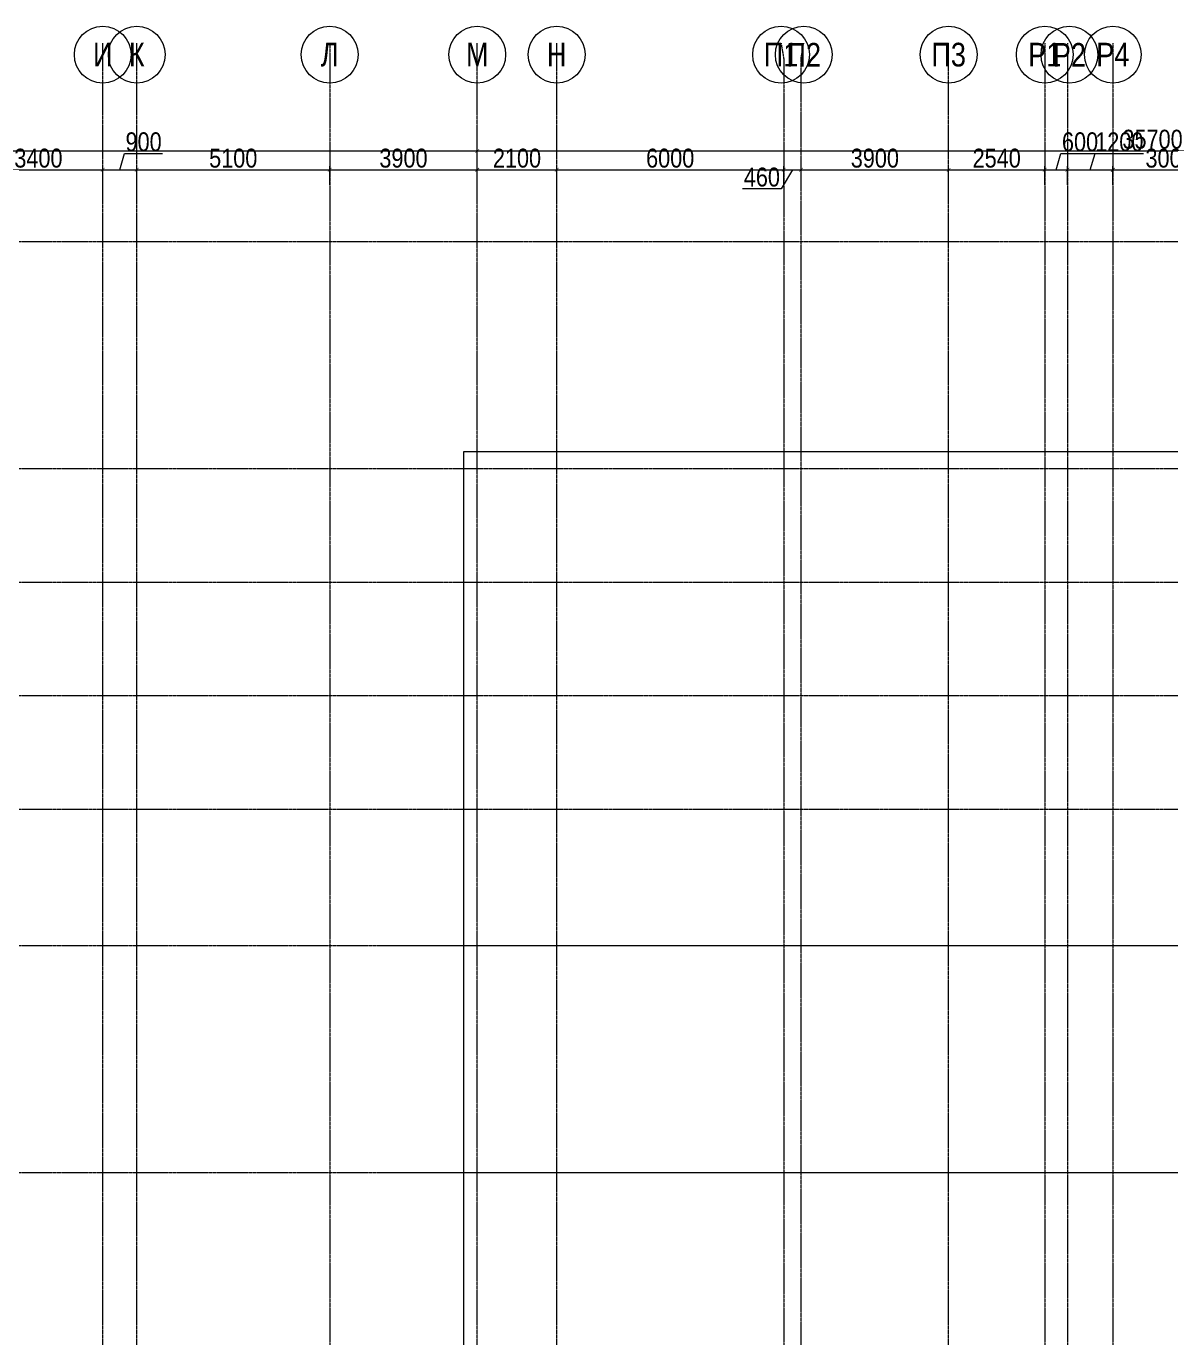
# Model space of a CAD drawing. Header units: millimetres. Extents: x 538266 to 1167394, y 114608 to 637157.
# Drawn here: x 854816 to 885070, y 228143 to 262802 of the extents above; entities that cross this region are included whole.
import ezdxf
from ezdxf.enums import TextEntityAlignment as Align

# ---------------------------------------------------------------- set-up
doc = ezdxf.new("R2010")
doc.units = ezdxf.units.MM
doc.linetypes.add('CENTER2', pattern=[28.575, 19.05, -3.175, 3.175, -3.175])
doc.linetypes.add('DASHED', pattern=[19.05, 12.7, -6.35])
doc.layers.get('Defpoints').update_dxf_attribs({"color": 140})
doc.layers.add('АР_Делит', color=120, linetype='Continuous', lineweight=0, plot=False)
doc.layers.add('РД_Оси_100', color=7, linetype='Continuous', lineweight=0, true_color=0x525252)
doc.layers.add('РД_Оси_размер', color=8, linetype='Continuous', lineweight=0)
doc.styles.add('style1', font='ARIALN.TTF')
doc.styles.add('ккк', font='isocpeur.ttf', dxfattribs={"width": 0.85, "oblique": 15})
doc.dimstyles.new('Dim100_ареал', dxfattribs={"dimscale": 100, "dimtxt": 2.5, "dimasz": 1, "dimexe": 1, "dimexo": 1, "dimgap": 0.5, "dimtad": 1, "dimzin": 12, "dimdsep": 46, "dimtxsty": 'style1', "dimblk": 'ARCHTICK', "dimcen": 1, "dimdle": 1, "dimclrd": 256, "dimclre": 256, "dimaunit": 1, "dimadec": 0, "dimazin": 3, "dimtfac": 1, "dimtmove": 1, "dimatfit": 3, "dimldrblk": 'OPEN30', "dimfxl": 4, "dimfxlon": 1, "dimtolj": 1, "dimtzin": 0, "dimlwd": 9, "dimlwe": 9, "dimarcsym": 0})

# ---------------------------------------------------------------- blocks, each defined once
blk = doc.blocks.new('A-iden')
at = {"linetype": 'Continuous', "lineweight": 5}
blk.add_circle((0, -4), 3, dxfattribs=at)
at = {"color": 0, "linetype": 'Continuous', "lineweight": 20, "style": 'ккк', "width": 0.85}
blk.add_attdef('ID', text='', height=8, dxfattribs=at).set_placement((0.31, -3.85), align=Align.MIDDLE_CENTER)
blk = doc.blocks.new('_ArchTick')
at = {"color": 0, "linetype": 'ByBlock', "const_width": 0.15}
blk.add_lwpolyline([(-0.5, -0.5), (0.5, 0.5)], dxfattribs=at)
blk = doc.blocks.new('*D1007')
at = {"layer": 'Defpoints', "color": 0, "transparency": 16777216}
for p in [(37500, 137095), (0, 135095), (37500, 135095)]:
    blk.add_point(p, dxfattribs=at)
at = {"layer": 'РД_Оси_размер', "lineweight": 9, "transparency": 16777216}
for p, q in [((-100, 137095), (37600, 137095)), ((0, 136695), (0, 137195)), ((37500, 136695), (37500, 137195))]:
    blk.add_line(p, q, dxfattribs=at)
at = {"layer": 'РД_Оси_размер', "lineweight": 9, "transparency": 16777216, "xscale": 100, "yscale": 100, "zscale": 100, "rotation": 180}
blk.add_blockref('_ArchTick', (0, 137095), dxfattribs=at)
at = {"layer": 'РД_Оси_размер', "lineweight": 9, "transparency": 16777216, "xscale": 100, "yscale": 100, "zscale": 100}
blk.add_blockref('_ArchTick', (37500, 137095), dxfattribs=at)
at = {"layer": 'РД_Оси_размер', "color": 0, "transparency": 16777216, "insert": (18750, 137400), "char_height": 500, "attachment_point": 5, "style": 'style1'}
blk.add_mtext('\\A1;37500', dxfattribs=at)
blk = doc.blocks.new('_Open30')
at = {"color": 0, "linetype": 'ByBlock', "lineweight": -2}
for p, q in [((-1, 0.27), (0, 0)), ((0, 0), (-1, -0.27)), ((0, 0), (-1, 0))]:
    blk.add_line(p, q, dxfattribs=at)
blk = doc.blocks.new('*D1008')
at = {"layer": 'Defpoints', "color": 0, "transparency": 16777216}
for p in [(73200, 137095), (37500, 135095), (73200, 135095)]:
    blk.add_point(p, dxfattribs=at)
at = {"layer": 'РД_Оси_размер', "lineweight": 9, "transparency": 16777216}
for p, q in [((37400, 137095), (73300, 137095)), ((37500, 136695), (37500, 137195)), ((73200, 136695), (73200, 137195))]:
    blk.add_line(p, q, dxfattribs=at)
at = {"layer": 'РД_Оси_размер', "lineweight": 9, "transparency": 16777216, "xscale": 100, "yscale": 100, "zscale": 100, "rotation": 180}
blk.add_blockref('_ArchTick', (37500, 137095), dxfattribs=at)
at = {"layer": 'РД_Оси_размер', "lineweight": 9, "transparency": 16777216, "xscale": 100, "yscale": 100, "zscale": 100}
blk.add_blockref('_ArchTick', (73200, 137095), dxfattribs=at)
at = {"layer": 'РД_Оси_размер', "color": 0, "transparency": 16777216, "insert": (55350, 137400), "char_height": 500, "attachment_point": 5, "style": 'style1'}
blk.add_mtext('\\A1;35700', dxfattribs=at)
blk = doc.blocks.new('*D1022')
at = {"layer": 'Defpoints', "color": 0, "transparency": 16777216}
for p in [(27600, 136595), (24200, 135095), (27600, 135095)]:
    blk.add_point(p, dxfattribs=at)
at = {"layer": 'РД_Оси_размер', "lineweight": 9, "transparency": 16777216}
for p, q in [((24100, 136595), (27700, 136595)), ((24200, 136195), (24200, 136695)), ((27600, 136195), (27600, 136695))]:
    blk.add_line(p, q, dxfattribs=at)
at = {"layer": 'РД_Оси_размер', "lineweight": 9, "transparency": 16777216, "xscale": 100, "yscale": 100, "zscale": 100, "rotation": 180}
blk.add_blockref('_ArchTick', (24200, 136595), dxfattribs=at)
at = {"layer": 'РД_Оси_размер', "lineweight": 9, "transparency": 16777216, "xscale": 100, "yscale": 100, "zscale": 100}
blk.add_blockref('_ArchTick', (27600, 136595), dxfattribs=at)
at = {"layer": 'РД_Оси_размер', "color": 0, "transparency": 16777216, "insert": (25900, 136900), "char_height": 500, "attachment_point": 5, "style": 'style1'}
blk.add_mtext('\\A1;3400', dxfattribs=at)
blk = doc.blocks.new('*D1023')
at = {"layer": 'Defpoints', "color": 0, "transparency": 16777216}
for p in [(28500, 136595), (27600, 135095), (28500, 135095)]:
    blk.add_point(p, dxfattribs=at)
at = {"layer": 'РД_Оси_размер', "lineweight": 9, "transparency": 16777216}
for p, q in [((28050, 136595), (28179, 137025)), ((28179, 137025), (29184, 137025)), ((27500, 136595), (28600, 136595)), ((27600, 136195), (27600, 136695)), ((28500, 136195), (28500, 136695))]:
    blk.add_line(p, q, dxfattribs=at)
at = {"layer": 'РД_Оси_размер', "lineweight": 9, "transparency": 16777216, "xscale": 100, "yscale": 100, "zscale": 100, "rotation": 180}
blk.add_blockref('_ArchTick', (27600, 136595), dxfattribs=at)
at = {"layer": 'РД_Оси_размер', "lineweight": 9, "transparency": 16777216, "xscale": 100, "yscale": 100, "zscale": 100}
blk.add_blockref('_ArchTick', (28500, 136595), dxfattribs=at)
at = {"layer": 'РД_Оси_размер', "color": 0, "transparency": 16777216, "insert": (28681, 137331), "char_height": 500, "attachment_point": 5, "style": 'style1'}
blk.add_mtext('\\A1;900', dxfattribs=at)
blk = doc.blocks.new('*D1024')
at = {"layer": 'Defpoints', "color": 0, "transparency": 16777216}
for p in [(33600, 136595), (28500, 135095), (33600, 135095)]:
    blk.add_point(p, dxfattribs=at)
at = {"layer": 'РД_Оси_размер', "lineweight": 9, "transparency": 16777216}
for p, q in [((28400, 136595), (33700, 136595)), ((28500, 136195), (28500, 136695)), ((33600, 136195), (33600, 136695))]:
    blk.add_line(p, q, dxfattribs=at)
at = {"layer": 'РД_Оси_размер', "lineweight": 9, "transparency": 16777216, "xscale": 100, "yscale": 100, "zscale": 100, "rotation": 180}
blk.add_blockref('_ArchTick', (28500, 136595), dxfattribs=at)
at = {"layer": 'РД_Оси_размер', "lineweight": 9, "transparency": 16777216, "xscale": 100, "yscale": 100, "zscale": 100}
blk.add_blockref('_ArchTick', (33600, 136595), dxfattribs=at)
at = {"layer": 'РД_Оси_размер', "color": 0, "transparency": 16777216, "insert": (31050, 136900), "char_height": 500, "attachment_point": 5, "style": 'style1'}
blk.add_mtext('\\A1;5100', dxfattribs=at)
blk = doc.blocks.new('*D1025')
at = {"layer": 'Defpoints', "color": 0, "transparency": 16777216}
for p in [(37500, 136595), (33600, 135095), (37500, 135095)]:
    blk.add_point(p, dxfattribs=at)
at = {"layer": 'РД_Оси_размер', "lineweight": 9, "transparency": 16777216}
for p, q in [((33500, 136595), (37600, 136595)), ((33600, 136195), (33600, 136695)), ((37500, 136195), (37500, 136695))]:
    blk.add_line(p, q, dxfattribs=at)
at = {"layer": 'РД_Оси_размер', "lineweight": 9, "transparency": 16777216, "xscale": 100, "yscale": 100, "zscale": 100, "rotation": 180}
blk.add_blockref('_ArchTick', (33600, 136595), dxfattribs=at)
at = {"layer": 'РД_Оси_размер', "lineweight": 9, "transparency": 16777216, "xscale": 100, "yscale": 100, "zscale": 100}
blk.add_blockref('_ArchTick', (37500, 136595), dxfattribs=at)
at = {"layer": 'РД_Оси_размер', "color": 0, "transparency": 16777216, "insert": (35550, 136900), "char_height": 500, "attachment_point": 5, "style": 'style1'}
blk.add_mtext('\\A1;3900', dxfattribs=at)
blk = doc.blocks.new('*D1026')
at = {"layer": 'Defpoints', "color": 0, "transparency": 16777216}
for p in [(39600, 136595), (37500, 135095), (39600, 135095)]:
    blk.add_point(p, dxfattribs=at)
at = {"layer": 'РД_Оси_размер', "lineweight": 9, "transparency": 16777216}
for p, q in [((37400, 136595), (39700, 136595)), ((37500, 136195), (37500, 136695)), ((39600, 136195), (39600, 136695))]:
    blk.add_line(p, q, dxfattribs=at)
at = {"layer": 'РД_Оси_размер', "lineweight": 9, "transparency": 16777216, "xscale": 100, "yscale": 100, "zscale": 100, "rotation": 180}
blk.add_blockref('_ArchTick', (37500, 136595), dxfattribs=at)
at = {"layer": 'РД_Оси_размер', "lineweight": 9, "transparency": 16777216, "xscale": 100, "yscale": 100, "zscale": 100}
blk.add_blockref('_ArchTick', (39600, 136595), dxfattribs=at)
at = {"layer": 'РД_Оси_размер', "color": 0, "transparency": 16777216, "insert": (38550, 136900), "char_height": 500, "attachment_point": 5, "style": 'style1'}
blk.add_mtext('\\A1;2100', dxfattribs=at)
blk = doc.blocks.new('*D1027')
at = {"layer": 'Defpoints', "color": 0, "transparency": 16777216}
for p in [(45600, 136595), (39600, 135095), (45600, 135095)]:
    blk.add_point(p, dxfattribs=at)
at = {"layer": 'РД_Оси_размер', "lineweight": 9, "transparency": 16777216}
for p, q in [((39500, 136595), (45700, 136595)), ((39600, 136195), (39600, 136695)), ((45600, 136195), (45600, 136695))]:
    blk.add_line(p, q, dxfattribs=at)
at = {"layer": 'РД_Оси_размер', "lineweight": 9, "transparency": 16777216, "xscale": 100, "yscale": 100, "zscale": 100, "rotation": 180}
blk.add_blockref('_ArchTick', (39600, 136595), dxfattribs=at)
at = {"layer": 'РД_Оси_размер', "lineweight": 9, "transparency": 16777216, "xscale": 100, "yscale": 100, "zscale": 100}
blk.add_blockref('_ArchTick', (45600, 136595), dxfattribs=at)
at = {"layer": 'РД_Оси_размер', "color": 0, "transparency": 16777216, "insert": (42600, 136900), "char_height": 500, "attachment_point": 5, "style": 'style1'}
blk.add_mtext('\\A1;6000', dxfattribs=at)
blk = doc.blocks.new('*D1028')
at = {"layer": 'Defpoints', "color": 0, "transparency": 16777216}
for p in [(46060, 136595), (45600, 135095), (46060, 135095)]:
    blk.add_point(p, dxfattribs=at)
at = {"layer": 'РД_Оси_размер', "lineweight": 9, "transparency": 16777216}
for p, q in [((45500, 136595), (46160, 136595)), ((45830, 136595), (45534, 136095)), ((45600, 136195), (45600, 136695)), ((46060, 136195), (46060, 136695)), ((45534, 136095), (44513, 136095))]:
    blk.add_line(p, q, dxfattribs=at)
at = {"layer": 'РД_Оси_размер', "lineweight": 9, "transparency": 16777216, "xscale": 100, "yscale": 100, "zscale": 100, "rotation": 180}
blk.add_blockref('_ArchTick', (45600, 136595), dxfattribs=at)
at = {"layer": 'РД_Оси_размер', "lineweight": 9, "transparency": 16777216, "xscale": 100, "yscale": 100, "zscale": 100}
blk.add_blockref('_ArchTick', (46060, 136595), dxfattribs=at)
at = {"layer": 'РД_Оси_размер', "color": 0, "transparency": 16777216, "insert": (45024, 136400), "char_height": 500, "attachment_point": 5, "style": 'style1'}
blk.add_mtext('\\A1;460', dxfattribs=at)
blk = doc.blocks.new('*D1029')
at = {"layer": 'Defpoints', "color": 0, "transparency": 16777216}
for p in [(49960, 136595), (46060, 135095), (49960, 135095)]:
    blk.add_point(p, dxfattribs=at)
at = {"layer": 'РД_Оси_размер', "lineweight": 9, "transparency": 16777216}
for p, q in [((45960, 136595), (50060, 136595)), ((46060, 136195), (46060, 136695)), ((49960, 136195), (49960, 136695))]:
    blk.add_line(p, q, dxfattribs=at)
at = {"layer": 'РД_Оси_размер', "lineweight": 9, "transparency": 16777216, "xscale": 100, "yscale": 100, "zscale": 100, "rotation": 180}
blk.add_blockref('_ArchTick', (46060, 136595), dxfattribs=at)
at = {"layer": 'РД_Оси_размер', "lineweight": 9, "transparency": 16777216, "xscale": 100, "yscale": 100, "zscale": 100}
blk.add_blockref('_ArchTick', (49960, 136595), dxfattribs=at)
at = {"layer": 'РД_Оси_размер', "color": 0, "transparency": 16777216, "insert": (48010, 136900), "char_height": 500, "attachment_point": 5, "style": 'style1'}
blk.add_mtext('\\A1;3900', dxfattribs=at)
blk = doc.blocks.new('*D1030')
at = {"layer": 'Defpoints', "color": 0, "transparency": 16777216}
for p in [(52500, 136595), (49960, 135095), (52500, 135095)]:
    blk.add_point(p, dxfattribs=at)
at = {"layer": 'РД_Оси_размер', "lineweight": 9, "transparency": 16777216}
for p, q in [((49860, 136595), (52600, 136595)), ((49960, 136195), (49960, 136695)), ((52500, 136195), (52500, 136695))]:
    blk.add_line(p, q, dxfattribs=at)
at = {"layer": 'РД_Оси_размер', "lineweight": 9, "transparency": 16777216, "xscale": 100, "yscale": 100, "zscale": 100, "rotation": 180}
blk.add_blockref('_ArchTick', (49960, 136595), dxfattribs=at)
at = {"layer": 'РД_Оси_размер', "lineweight": 9, "transparency": 16777216, "xscale": 100, "yscale": 100, "zscale": 100}
blk.add_blockref('_ArchTick', (52500, 136595), dxfattribs=at)
at = {"layer": 'РД_Оси_размер', "color": 0, "transparency": 16777216, "insert": (51230, 136900), "char_height": 500, "attachment_point": 5, "style": 'style1'}
blk.add_mtext('\\A1;2540', dxfattribs=at)
blk = doc.blocks.new('*D1031')
at = {"layer": 'Defpoints', "color": 0, "transparency": 16777216}
for p in [(53100, 136595), (52500, 135095), (53100, 135095)]:
    blk.add_point(p, dxfattribs=at)
at = {"layer": 'РД_Оси_размер', "lineweight": 9, "transparency": 16777216}
for p, q in [((52800, 136595), (52929, 137025)), ((52929, 137025), (53936, 137025)), ((52400, 136595), (53200, 136595)), ((52500, 136195), (52500, 136695)), ((53100, 136195), (53100, 136695))]:
    blk.add_line(p, q, dxfattribs=at)
at = {"layer": 'РД_Оси_размер', "lineweight": 9, "transparency": 16777216, "xscale": 100, "yscale": 100, "zscale": 100, "rotation": 180}
blk.add_blockref('_ArchTick', (52500, 136595), dxfattribs=at)
at = {"layer": 'РД_Оси_размер', "lineweight": 9, "transparency": 16777216, "xscale": 100, "yscale": 100, "zscale": 100}
blk.add_blockref('_ArchTick', (53100, 136595), dxfattribs=at)
at = {"layer": 'РД_Оси_размер', "color": 0, "transparency": 16777216, "insert": (53433, 137331), "char_height": 500, "attachment_point": 5, "style": 'style1'}
blk.add_mtext('\\A1;600', dxfattribs=at)
blk = doc.blocks.new('*D1032')
at = {"layer": 'Defpoints', "color": 0, "transparency": 16777216}
for p in [(54300, 136595), (53100, 135095), (54300, 135095)]:
    blk.add_point(p, dxfattribs=at)
at = {"layer": 'РД_Оси_размер', "lineweight": 9, "transparency": 16777216}
for p, q in [((53700, 136595), (53829, 137025)), ((53829, 137025), (55114, 137025)), ((53000, 136595), (54400, 136595)), ((53100, 136195), (53100, 136695)), ((54300, 136195), (54300, 136695))]:
    blk.add_line(p, q, dxfattribs=at)
at = {"layer": 'РД_Оси_размер', "lineweight": 9, "transparency": 16777216, "xscale": 100, "yscale": 100, "zscale": 100, "rotation": 180}
blk.add_blockref('_ArchTick', (53100, 136595), dxfattribs=at)
at = {"layer": 'РД_Оси_размер', "lineweight": 9, "transparency": 16777216, "xscale": 100, "yscale": 100, "zscale": 100}
blk.add_blockref('_ArchTick', (54300, 136595), dxfattribs=at)
at = {"layer": 'РД_Оси_размер', "color": 0, "transparency": 16777216, "insert": (54471, 137331), "char_height": 500, "attachment_point": 5, "style": 'style1'}
blk.add_mtext('\\A1;1200', dxfattribs=at)
blk = doc.blocks.new('*D1033')
at = {"layer": 'Defpoints', "color": 0, "transparency": 16777216}
for p in [(57300, 136595), (54300, 135095), (57300, 135095)]:
    blk.add_point(p, dxfattribs=at)
at = {"layer": 'РД_Оси_размер', "lineweight": 9, "transparency": 16777216}
for p, q in [((54200, 136595), (57400, 136595)), ((54300, 136195), (54300, 136695)), ((57300, 136195), (57300, 136695))]:
    blk.add_line(p, q, dxfattribs=at)
at = {"layer": 'РД_Оси_размер', "lineweight": 9, "transparency": 16777216, "xscale": 100, "yscale": 100, "zscale": 100, "rotation": 180}
blk.add_blockref('_ArchTick', (54300, 136595), dxfattribs=at)
at = {"layer": 'РД_Оси_размер', "lineweight": 9, "transparency": 16777216, "xscale": 100, "yscale": 100, "zscale": 100}
blk.add_blockref('_ArchTick', (57300, 136595), dxfattribs=at)
at = {"layer": 'РД_Оси_размер', "color": 0, "transparency": 16777216, "insert": (55800, 136900), "char_height": 500, "attachment_point": 5, "style": 'style1'}
blk.add_mtext('\\A1;3000', dxfattribs=at)
blk = doc.blocks.new('СОШ_2200_АР_ОСИ_М100_28.05.24')
at = {"layer": 'АР_Делит', "color": 251, "linetype": 'DASHED', "true_color": 0x636466}
blk.add_lwpolyline([(-355, 13145), (-355, 100855), (37145, 100855), (37145, 129155), (72745, 129155), (72745, 135155), (114955, 135155), (114955, -355)], dxfattribs=at)
at = {"layer": 'РД_Оси_100', "color": 251, "linetype": 'CENTER2', "true_color": 0x636466}
for p, q in [((27600, -6155), (27600, 139938.679)), ((37500, -6155), (37500, 139938.679)), ((39600, -6155), (39600, 139938.679)), ((49960, -6155), (49960, 139938.679)), ((-5954.958, 134700), (119910, 134700)), ((-5954.958, 128700), (119910, 128700)), ((-5954.958, 125700), (119910, 125700)), ((-5954.958, 122700), (119910, 122700)), ((-5954.958, 119700), (119910, 119700)), ((-5954.958, 116100), (119910, 116100)), ((35037.55, 116100), (119910, 116100)), ((-5954.958, 110100), (119910, 110100)), ((35037.55, 110100), (119910, 110100))]:
    blk.add_line(p, q, dxfattribs=at)
for points in [[(28500, -6155), (28500, 139938.679)], [(33600, 139938.679), (33600, -6155)], [(45530, 139938.679), (45600, 139538.679), (45600, -6163.457)], [(46060, -6163.105), (46060, 139538.679), (46130, 139938.679)], [(52500, 139938.679), (52500, -5755), (52358.276, -6155)], [(53100, 139938.679), (53100, -5755), (52949.266, -6155)], [(54300, 139938.679), (54300, -6155)]]:
    blk.add_lwpolyline(points, dxfattribs=at)
at = {"layer": 'РД_Оси_100', "color": 251, "true_color": 0x636466}
ref = blk.add_blockref('A-iden', (27600, 140638.679), dxfattribs=dict(at, xscale=250, yscale=250, zscale=250))
ref.add_attrib('ID', 'И', dxfattribs={"layer": '0', "linetype": 'Continuous', "height": 625, "style": 'style1'}).set_placement((27600, 139638.679), align=Align.MIDDLE)
ref = blk.add_blockref('A-iden', (28500, 140638.679), dxfattribs=dict(at, xscale=250, yscale=250, zscale=250))
ref.add_attrib('ID', 'К', dxfattribs={"layer": '0', "linetype": 'Continuous', "height": 625, "style": 'style1'}).set_placement((28500, 139638.679), align=Align.MIDDLE)
ref = blk.add_blockref('A-iden', (33600, 140638.679), dxfattribs=dict(at, xscale=250, yscale=250, zscale=250))
ref.add_attrib('ID', 'Л', dxfattribs={"layer": '0', "linetype": 'Continuous', "height": 625, "style": 'style1'}).set_placement((33600, 139638.679), align=Align.MIDDLE)
ref = blk.add_blockref('A-iden', (37500, 140638.679), dxfattribs=dict(at, xscale=250, yscale=250, zscale=250))
ref.add_attrib('ID', 'М', dxfattribs={"layer": '0', "linetype": 'Continuous', "height": 625, "style": 'style1'}).set_placement((37500, 139638.679), align=Align.MIDDLE)
ref = blk.add_blockref('A-iden', (39600, 140638.679), dxfattribs=dict(at, xscale=250, yscale=250, zscale=250))
ref.add_attrib('ID', 'Н', dxfattribs={"layer": '0', "linetype": 'Continuous', "height": 625, "style": 'style1'}).set_placement((39600, 139638.679), align=Align.MIDDLE)
ref = blk.add_blockref('A-iden', (45530, 140638.679), dxfattribs=dict(at, xscale=250, yscale=250, zscale=250))
ref.add_attrib('ID', 'П1', dxfattribs={"layer": '0', "linetype": 'Continuous', "height": 625, "style": 'style1'}).set_placement((45530, 139638.679), align=Align.MIDDLE)
ref = blk.add_blockref('A-iden', (46130, 140638.679), dxfattribs=dict(at, xscale=250, yscale=250, zscale=250))
ref.add_attrib('ID', 'П2', dxfattribs={"layer": '0', "linetype": 'Continuous', "height": 625, "style": 'style1'}).set_placement((46130, 139638.679), align=Align.MIDDLE)
ref = blk.add_blockref('A-iden', (49960, 140638.679), dxfattribs=dict(at, xscale=250, yscale=250, zscale=250))
ref.add_attrib('ID', 'П3', dxfattribs={"layer": '0', "linetype": 'Continuous', "height": 625, "style": 'style1'}).set_placement((49960, 139638.679), align=Align.MIDDLE)
ref = blk.add_blockref('A-iden', (52500, 140638.679), dxfattribs=dict(at, xscale=250, yscale=250, zscale=250))
ref.add_attrib('ID', 'Р1', dxfattribs={"layer": '0', "linetype": 'Continuous', "height": 625, "style": 'style1'}).set_placement((52500, 139638.679), align=Align.MIDDLE)
ref = blk.add_blockref('A-iden', (53151.517, 140636.463), dxfattribs=dict(at, xscale=250, yscale=250, zscale=250))
ref.add_attrib('ID', 'Р2', dxfattribs={"layer": '0', "linetype": 'Continuous', "height": 625, "style": 'style1'}).set_placement((53151.517, 139636.463), align=Align.MIDDLE)
ref = blk.add_blockref('A-iden', (54300, 140638.679), dxfattribs=dict(at, xscale=250, yscale=250, zscale=250))
ref.add_attrib('ID', 'Р4', dxfattribs={"layer": '0', "linetype": 'Continuous', "height": 625, "style": 'style1'}).set_placement((54300, 139638.679), align=Align.MIDDLE)
at = {"layer": 'РД_Оси_размер', "color": 251, "true_color": 0x636466}
for base, p1, p2, picture, middle in [((37500, 137095.086), (0, 135095.086), (37500, 135095.086), '*D1007', (18750, 137400.372)), ((28500, 136595.086), (27600, 135095.086), (28500, 135095.086), '*D1023', (28229.086, 137330.659)), ((73200, 137095.086), (37500, 135095.086), (73200, 135095.086), '*D1008', (55350, 137400.372)), ((53100, 136595.086), (52500, 135095.086), (53100, 135095.086), '*D1031', (52979.086, 137330.659)), ((54300, 136595.086), (53100, 135095.086), (54300, 135095.086), '*D1032', (53879.086, 137330.659)), ((27600, 136595.086), (24200, 135095.086), (27600, 135095.086), '*D1022', (25900, 136900.372)), ((33600, 136595.086), (28500, 135095.086), (33600, 135095.086), '*D1024', (31050, 136900.372)), ((37500, 136595.086), (33600, 135095.086), (37500, 135095.086), '*D1025', (35550, 136900.372)), ((39600, 136595.086), (37500, 135095.086), (39600, 135095.086), '*D1026', (38550, 136900.372)), ((45600, 136595.086), (39600, 135095.086), (45600, 135095.086), '*D1027', (42600, 136900.372)), ((49960, 136595.086), (46060, 135095.086), (49960, 135095.086), '*D1029', (48010, 136900.372)), ((52500, 136595.086), (49960, 135095.086), (52500, 135095.086), '*D1030', (51230, 136900.372)), ((57300, 136595.086), (54300, 135095.086), (57300, 135095.086), '*D1033', (55800, 136900.372))]:
    dim = blk.add_linear_dim(base=base, p1=p1, p2=p2, dimstyle='Dim100_ареал', override={"dimtxt": 5}, dxfattribs=at)
    dim.commit()
    dim.dimension.update_dxf_attribs({"geometry": picture, "text_midpoint": middle})
dim = blk.add_linear_dim(base=(46060, 136595.086), p1=(45600, 135095.086), p2=(46060, 135095.086), dimstyle='Dim100_ареал', override={"dimtxt": 5}, dxfattribs=at)
dim.commit()
dim.dimension.update_dxf_attribs({"geometry": '*D1028', "text_midpoint": (45484.181, 136095.086), "dimtype": 160})

msp = doc.modelspace()

# ---------------------------------------------------------------- block references
at = {"layer": 'РД_Оси_100'}
msp.add_blockref('СОШ_2200_АР_ОСИ_М100_28.05.24', (829238, 122413), dxfattribs=at)

doc.saveas('drawing.dxf')
